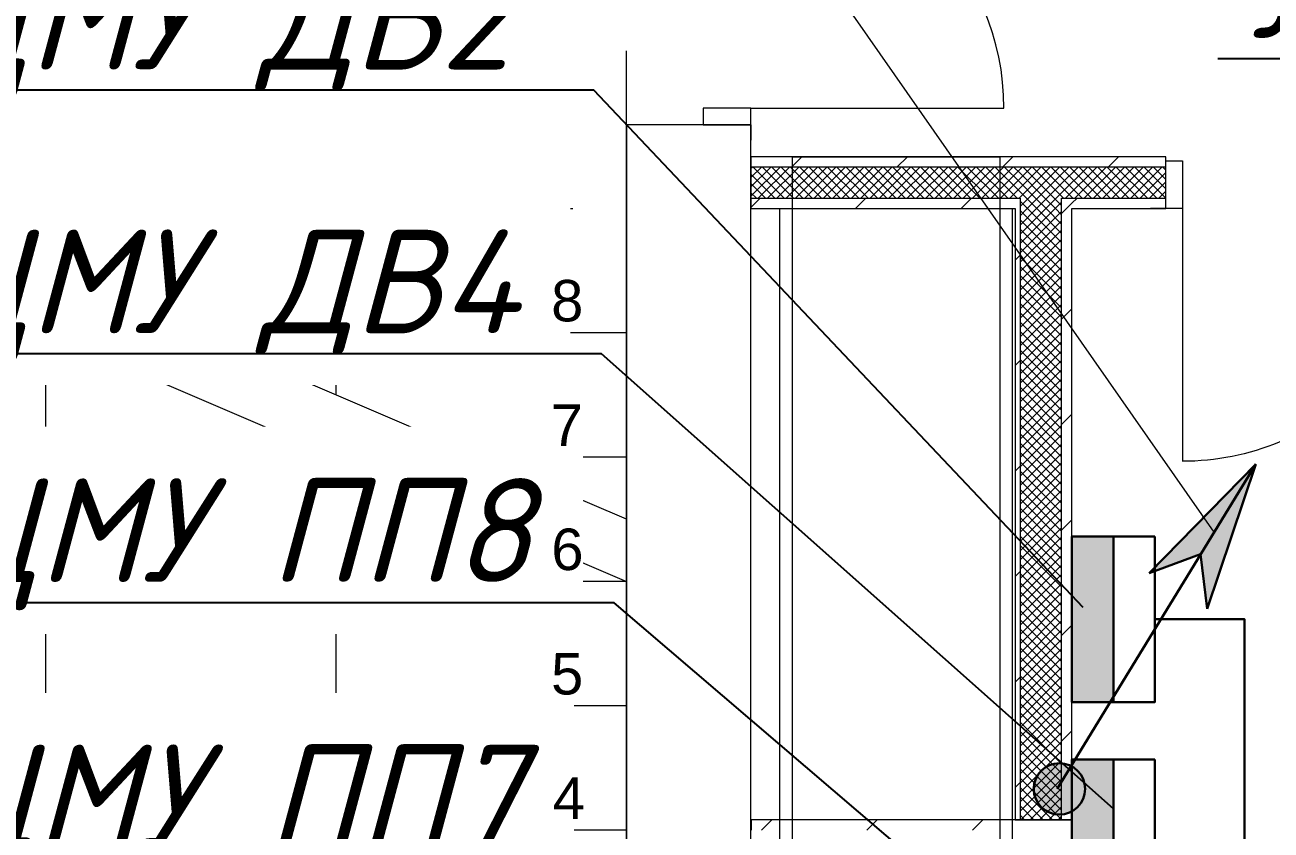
# Model space of a CAD drawing. Header units: millimetres. Extents: x -164867 to 807677, y -316775 to 513985.
# Drawn here: x 495294 to 498299, y 267304 to 269246 of the extents above; entities that cross this region are included whole.
import ezdxf
from ezdxf import colors
from ezdxf.entities.mleader import LeaderData, LeaderLine
from ezdxf.math import Vec2, Vec3

# ---------------------------------------------------------------- set-up
doc = ezdxf.new("R2010")
doc.units = ezdxf.units.MM
doc.linetypes.add('Штриховая', pattern=[564.444447, 282.222223, -282.222223])
doc.linetypes.add('Штрихпунктирная', pattern=[670.277762, 352.777767, -176.388884, 0, -141.111112])
for name, color, linetype, lineweight in [('!ДВ', 200, 'Continuous', 30), ('E_В лотку_аварійні', 1, 'Kabl_in_Lotok', 30), ('E_Позначення', 7, 'Continuous', 15), ('E_Розп. мережі', 5, 'Continuous', 30)]:
    doc.layers.add(name, color=color, linetype=linetype, lineweight=lineweight)
for name, color, linetype in [('!ПС_кабель', 1, 'Continuous'), ('00_lestnicy', 7, 'Continuous'), ('51312000', 7, 'Continuous'), ('АР-3д сходи', 7, 'Continuous'), ('перегородки', 7, 'Continuous')]:
    doc.layers.add(name, color=color, linetype=linetype)
doc.styles.add('ISO', font='isocpeui.ttf')
doc.styles.add('ГОСТ 2.304', font='isocpeui.ttf')
doc.styles.add('СГЕНЕРИР_СТИЛЬ_1', font='arial.ttf')
doc.linetypes.add('Kabl_in_Lotok', pattern='A,10,[130,ltypeshp.shx,S=1,R=0,X=0,Y=0],1,[130,ltypeshp.shx,S=1,R=90,X=0,Y=-1],1,[130,ltypeshp.shx,S=1,R=0,X=0,Y=0],10', length=22)

# ---------------------------------------------------------------- blocks, each defined once
blk = doc.blocks.new('*U68')
at = {"lineweight": -2}
h = blk.add_hatch(color=256, dxfattribs=at)
h.paths.add_polyline_path([(8.77, 16.13), (3.905, 10.615), (6.336, 11.652)])
h.paths.add_polyline_path([(8.77, 16.13), (6.336, 11.652), (6.786, 9.048)])
h = blk.add_hatch(color=256, dxfattribs=at)
edge = h.paths.add_edge_path()
edge.add_arc((0.074, -0.001), 1.276, 0, 360)
for p, q in [((0, 0), (8.77, 16.13)), ((8.77, 16.13), (3.905, 10.615)), ((8.77, 16.13), (6.786, 9.048)), ((3.905, 10.615), (6.336, 11.652)), ((6.336, 11.652), (6.786, 9.048))]:
    blk.add_line(p, q, dxfattribs=at)
blk.add_circle((0.112, -0.001), 1.238, dxfattribs=at)
blk = doc.blocks.new('_None')
blk = doc.blocks.new('+9450')
at = {"layer": '!ДВ', "color": 7, "linetype": 'Continuous', "lineweight": 18}
for p, q in [((3486.3, 5220), (3486.3, 6994.8)), ((3486.3, 6994.8), (3986.3, 6994.8)), ((3986.3, 6994.8), (3986.3, 5220)), ((3456.3, 5250), (3456.3, 6869.8)), ((3456.3, 6869.8), (4016.3, 6869.8)), ((4016.3, 6869.8), (4016.3, 5250))]:
    blk.add_line(p, q, dxfattribs=at)
at = {"layer": '00_lestnicy', "color": 7, "linetype": 'Continuous', "lineweight": 13}
blk.add_line((3086.3, 4250), (3086.3, 7250), dxfattribs=at)
at = {"layer": '51312000', "color": 7, "linetype": 'Continuous', "lineweight": 18}
for p, q in [((3386.5, 7112.2), (3271.5, 7112.2)), ((3271.5, 7112.2), (3271.5, 7072.2)), ((3386.5, 7072.2), (3386.5, 7112.2)), ((3271.5, 7072.2), (3386.5, 7072.2))]:
    blk.add_line(p, q, dxfattribs=at)
at = {"layer": '51312000', "color": 7, "linetype": 'Continuous', "lineweight": 20}
for p, q in [((3386.5, 7112.2), (3996.5, 7112.2)), ((3086.5, 7072.2), (3086.5, 7035.2)), ((3271.5, 7072.2), (3086.5, 7072.2)), ((3086.5, 7072.2), (3086.5, 2120.1)), ((3271.5, 7072.2), (3086.5, 7072.2)), ((3271.5, 7072.2), (3086.5, 7072.2)), ((3086.5, 7072.2), (3086.5, 7035.2)), ((3086.5, 7072.2), (3086.5, 7035.2)), ((3386.5, 7072.2), (3271.5, 7072.2)), ((3386.5, 7072.2), (3271.5, 7072.2)), ((3386.5, 7072.2), (3271.5, 7072.2)), ((3386.5, 7072.2), (3386.5, 7035.2)), ((3386.5, 1820.1), (3386.5, 7072.2)), ((3386.5, 7072.2), (3386.5, 7035.2)), ((3386.5, 7072.2), (3386.5, 7035.2))]:
    blk.add_line(p, q, dxfattribs=at)
blk.add_ellipse((3386.5, 7112.2), major_axis=(431.3, 431.3), ratio=1, start_param=5.497787, end_param=7.068583, dxfattribs=at)
at = {"layer": 'АР-3д сходи', "color": 7, "linetype": 'Штриховая', "lineweight": 20}
for p, q in [((1546.2, 6870.1), (3086.2, 6870.1)), ((1686.2, 6720.1), (1686.2, 6870.1)), ((3086.2, 6870.1), (3086.2, 6120.1)), ((3086.2, 6120.1), (1686.2, 6720.1)), ((3086.2, 6570.1), (2036.2, 6570.1)), ((3086.2, 6270.1), (2736.2, 6270.1))]:
    blk.add_line(p, q, dxfattribs=at)
at = {"layer": 'АР-3д сходи', "color": 7, "linetype": 'Штрихпунктирная', "lineweight": 20}
for p, q in [((2186.2, 6670.1), (2386.2, 6870.1)), ((2386.2, 6870.1), (2586.2, 6670.1)), ((2386.2, 6420.1), (2386.2, 6870.1))]:
    blk.add_line(p, q, dxfattribs=at)
at = {"layer": 'АР-3д сходи', "color": 7, "linetype": 'Continuous', "lineweight": 20}
for p, q in [((1686.2, 6570.1), (3086.2, 5970.1)), ((1686.2, 4470.1), (1686.2, 6570.1)), ((2386.2, 6270.1), (1686.2, 6270.1)), ((2186.2, 6070.1), (2386.2, 6270.1)), ((2386.2, 6270.1), (2586.2, 6070.1)), ((2386.2, 4470.1), (2386.2, 6270.1)), ((3086.2, 5970.1), (1686.2, 5970.1)), ((3086.2, 5970.1), (3086.2, 4470.1)), ((3086.2, 5670.1), (1686.2, 5670.1)), ((3086.2, 5370.1), (1686.2, 5370.1))]:
    blk.add_line(p, q, dxfattribs=at)
at = {"layer": 'перегородки', "color": 7, "linetype": 'Continuous', "lineweight": 20}
for p, q in [((4386.8, 6994.8), (3386.5, 6994.8)), ((3386.5, 6994.8), (3386.5, 6869.8)), ((4386.8, 6994.8), (4349.8, 6994.8)), ((4386.8, 6994.8), (4349.8, 6994.8)), ((4386.8, 6994.8), (4349.8, 6994.8)), ((4386.8, 6984.8), (4386.8, 6994.8)), ((4386.8, 6984.8), (4386.8, 6994.8)), ((4386.8, 6984.8), (4386.8, 6994.8)), ((4386.8, 6969.8), (4386.8, 6984.8)), ((4386.8, 6969.8), (4386.8, 6984.8)), ((4386.8, 6969.8), (4386.8, 6984.8)), ((4386.8, 6894.8), (4386.8, 6969.8)), ((4386.8, 6894.8), (4386.8, 6969.8)), ((4386.8, 6894.8), (4386.8, 6969.8)), ((4386.8, 6869.8), (4386.8, 6894.8)), ((4386.8, 6869.8), (4386.8, 6894.8)), ((4386.8, 6869.8), (4386.8, 6894.8)), ((3386.5, 6869.8), (4023.3, 6869.8)), ((4160.3, 6869.8), (4386.8, 6869.8)), ((4386.8, 6869.8), (4349.8, 6869.8)), ((4386.8, 6869.8), (4349.8, 6869.8)), ((4386.8, 6869.8), (4349.8, 6869.8)), ((4426.8, 6869.8), (4426.8, 6259.8))]:
    blk.add_line(p, q, dxfattribs=at)
at = {"layer": 'перегородки', "color": 7, "linetype": 'Continuous', "lineweight": 18}
for p, q in [((3483.9, 6969.8), (3508.9, 6994.8)), ((3738.5, 6969.8), (3763.5, 6994.8)), ((3993.1, 6969.8), (4018.1, 6994.8)), ((4247.6, 6969.8), (4272.6, 6994.8)), ((4386.8, 6984.8), (4426.8, 6984.8)), ((4386.8, 6869.8), (4386.8, 6984.8)), ((4426.8, 6984.8), (4426.8, 6869.8)), ((3386.5, 6966.9), (3389.4, 6969.8)), ((3386.5, 6944.5), (3411.8, 6969.8)), ((3386.5, 6922), (3434.3, 6969.8)), ((3386.5, 6899.6), (3456.7, 6969.8)), ((4035.3, 6969.8), (3386.5, 6969.8)), ((3444.3, 6894.8), (3386.5, 6952.7)), ((3466.7, 6894.8), (3391.7, 6969.8)), ((3404.2, 6894.8), (3479.2, 6969.8)), ((3489.2, 6894.8), (3414.2, 6969.8)), ((3426.6, 6894.8), (3501.6, 6969.8)), ((3511.6, 6894.8), (3436.6, 6969.8)), ((3449.1, 6894.8), (3524.1, 6969.8)), ((3534.1, 6894.8), (3459.1, 6969.8)), ((3471.5, 6894.8), (3546.5, 6969.8)), ((3556.5, 6894.8), (3481.5, 6969.8)), ((3494, 6894.8), (3569, 6969.8)), ((3579, 6894.8), (3504, 6969.8)), ((3516.4, 6894.8), (3591.4, 6969.8)), ((3601.4, 6894.8), (3526.4, 6969.8)), ((3538.9, 6894.8), (3613.9, 6969.8)), ((3623.9, 6894.8), (3548.9, 6969.8)), ((3561.3, 6894.8), (3636.3, 6969.8)), ((3646.3, 6894.8), (3571.3, 6969.8)), ((3583.8, 6894.8), (3658.8, 6969.8)), ((3668.8, 6894.8), (3593.8, 6969.8)), ((3606.2, 6894.8), (3681.2, 6969.8)), ((3691.2, 6894.8), (3616.2, 6969.8)), ((3628.7, 6894.8), (3703.7, 6969.8)), ((3713.7, 6894.8), (3638.7, 6969.8)), ((3651.1, 6894.8), (3726.1, 6969.8)), ((3736.1, 6894.8), (3661.1, 6969.8)), ((3673.6, 6894.8), (3748.6, 6969.8)), ((3758.6, 6894.8), (3683.6, 6969.8)), ((3696, 6894.8), (3771, 6969.8)), ((3781, 6894.8), (3706, 6969.8)), ((3718.5, 6894.8), (3793.5, 6969.8)), ((3803.5, 6894.8), (3728.5, 6969.8)), ((3740.9, 6894.8), (3815.9, 6969.8)), ((3825.9, 6894.8), (3750.9, 6969.8)), ((3763.4, 6894.8), (3838.4, 6969.8)), ((3848.4, 6894.8), (3773.4, 6969.8)), ((3785.8, 6894.8), (3860.8, 6969.8)), ((3870.8, 6894.8), (3795.8, 6969.8)), ((3808.3, 6894.8), (3883.3, 6969.8)), ((3893.3, 6894.8), (3818.3, 6969.8)), ((3830.7, 6894.8), (3905.7, 6969.8)), ((3915.7, 6894.8), (3840.7, 6969.8)), ((3853.2, 6894.8), (3928.2, 6969.8)), ((3938.2, 6894.8), (3863.2, 6969.8)), ((3875.6, 6894.8), (3950.6, 6969.8)), ((3960.6, 6894.8), (3885.6, 6969.8)), ((3898.1, 6894.8), (3973.1, 6969.8)), ((3983.1, 6894.8), (3908.1, 6969.8)), ((3920.5, 6894.8), (3995.5, 6969.8)), ((4005.5, 6894.8), (3930.5, 6969.8)), ((3943, 6894.8), (4018, 6969.8)), ((4028, 6894.8), (3953, 6969.8)), ((3965.4, 6894.8), (4035.3, 6964.7)), ((4035.3, 6909.9), (3975.5, 6969.8)), ((3987.9, 6894.8), (4035.3, 6942.3)), ((4035.3, 6932.4), (3997.9, 6969.8)), ((4035.3, 6954.8), (4020.4, 6969.8)), ((4035.3, 6964.7), (4040.4, 6969.8)), ((4035.3, 6942.3), (4062.9, 6969.8)), ((4035.3, 6919.8), (4085.3, 6969.8)), ((4035.3, 6897.4), (4107.8, 6969.8)), ((4135.3, 6969.8), (4035.3, 6969.8)), ((4095.4, 6894.8), (4035.3, 6954.8)), ((4117.8, 6894.8), (4042.8, 6969.8)), ((4055.3, 6894.8), (4130.3, 6969.8)), ((4135.3, 6899.7), (4065.3, 6969.8)), ((4077.7, 6894.8), (4135.3, 6952.5)), ((4135.3, 6922.2), (4087.7, 6969.8)), ((4135.3, 6944.6), (4110.2, 6969.8)), ((4135.3, 6967.1), (4132.6, 6969.8)), ((4135.3, 6952.5), (4152.7, 6969.8)), ((4135.3, 6930), (4175.2, 6969.8)), ((4135.3, 6907.6), (4197.6, 6969.8)), ((4386.8, 6969.8), (4135.3, 6969.8)), ((4207.6, 6894.8), (4135.3, 6967.1)), ((4185.2, 6894.8), (4135.3, 6944.6)), ((4145.1, 6894.8), (4220.1, 6969.8)), ((4230.1, 6894.8), (4155.1, 6969.8)), ((4167.5, 6894.8), (4242.5, 6969.8)), ((4252.5, 6894.8), (4177.5, 6969.8)), ((4190, 6894.8), (4265, 6969.8)), ((4275, 6894.8), (4200, 6969.8)), ((4212.4, 6894.8), (4287.4, 6969.8)), ((4297.4, 6894.8), (4222.4, 6969.8)), ((4234.9, 6894.8), (4309.9, 6969.8)), ((4319.9, 6894.8), (4244.9, 6969.8)), ((4257.3, 6894.8), (4332.3, 6969.8)), ((4342.3, 6894.8), (4267.3, 6969.8)), ((4279.8, 6894.8), (4354.8, 6969.8)), ((4364.8, 6894.8), (4289.8, 6969.8)), ((4302.2, 6894.8), (4377.2, 6969.8)), ((4386.8, 6895.2), (4312.2, 6969.8)), ((4324.7, 6894.8), (4386.8, 6957)), ((4386.8, 6917.7), (4334.7, 6969.8)), ((4386.8, 6940.1), (4357.1, 6969.8)), ((4386.8, 6962.6), (4379.6, 6969.8)), ((3421.8, 6894.8), (3386.5, 6930.2)), ((4010.3, 6894.8), (4035.3, 6919.8)), ((4072.9, 6894.8), (4035.3, 6932.4)), ((4100.2, 6894.8), (4135.3, 6930)), ((4162.7, 6894.8), (4135.3, 6922.2)), ((4347.1, 6894.8), (4386.8, 6934.5)), ((4369.6, 6894.8), (4386.8, 6912.1)), ((3399.4, 6894.8), (3386.5, 6907.8)), ((3386.5, 6872.3), (3408.9, 6894.8)), ((3386.5, 6894.8), (4035.3, 6894.8)), ((3638.5, 6869.8), (3663.5, 6894.8)), ((3893.1, 6869.8), (3918.1, 6894.8)), ((4032.8, 6894.8), (4035.3, 6897.4)), ((4050.5, 6894.8), (4035.3, 6909.9)), ((4035.3, 6894.8), (4035.3, 6869.8)), ((4035.3, 6874.9), (4055.3, 6894.8)), ((4035.3, 6894.8), (4035.3, 6869.8)), ((4053, 6869.8), (4035.3, 6887.5)), ((4075.5, 6869.8), (4050.5, 6894.8)), ((4052.7, 6869.8), (4077.7, 6894.8)), ((4097.9, 6869.8), (4072.9, 6894.8)), ((4075.2, 6869.8), (4100.2, 6894.8)), ((4120.4, 6869.8), (4095.4, 6894.8)), ((4097.6, 6869.8), (4122.6, 6894.8)), ((4135.3, 6877.3), (4117.8, 6894.8)), ((4120.1, 6869.8), (4135.3, 6885.1)), ((4122.6, 6894.8), (4135.3, 6907.6)), ((4140.3, 6894.8), (4135.3, 6899.7)), ((4135.3, 6869.8), (4135.3, 6894.8)), ((4135.3, 6894.8), (4386.8, 6894.8)), ((4135.3, 6869.8), (4135.3, 6894.8)), ((4147.6, 6869.8), (4160.3, 6882.5)), ((4160.3, 6882.5), (4172.6, 6894.8)), ((4023.3, 6869.8), (4023.3, 5395)), ((4035.3, 6852.5), (4052.7, 6869.8)), ((4035.3, 6830), (4075.2, 6869.8)), ((4035.3, 6807.6), (4097.6, 6869.8)), ((4035.3, 6785.1), (4120.1, 6869.8)), ((4035.3, 6869.8), (4035.3, 5395)), ((4135.3, 6765), (4035.3, 6865)), ((4035.3, 6762.7), (4135.3, 6862.7)), ((4135.3, 6787.5), (4053, 6869.8)), ((4135.3, 6809.9), (4075.5, 6869.8)), ((4135.3, 6832.4), (4097.9, 6869.8)), ((4135.3, 6854.8), (4120.4, 6869.8)), ((4135.3, 5395), (4135.3, 6869.8)), ((4135.3, 6857.5), (4147.6, 6869.8)), ((4160.3, 5395), (4160.3, 6869.8)), ((4426.8, 6869.8), (4386.8, 6869.8)), ((4135.3, 6742.6), (4035.3, 6842.6)), ((4035.3, 6740.2), (4135.3, 6840.2)), ((4135.3, 6720.1), (4035.3, 6820.1)), ((4035.3, 6717.8), (4135.3, 6817.8)), ((4135.3, 6697.7), (4035.3, 6797.7)), ((4035.3, 6695.3), (4135.3, 6795.3)), ((4135.3, 6675.2), (4035.3, 6775.2)), ((4035.3, 6672.9), (4135.3, 6772.9)), ((4023.3, 6745.5), (4035.3, 6757.5)), ((4135.3, 6652.8), (4035.3, 6752.8)), ((4035.3, 6650.4), (4135.3, 6750.4)), ((4135.3, 6630.3), (4035.3, 6730.3)), ((4035.3, 6628), (4135.3, 6728)), ((4135.3, 6607.9), (4035.3, 6707.9)), ((4035.3, 6605.5), (4135.3, 6705.5)), ((4135.3, 6585.4), (4035.3, 6685.4)), ((4035.3, 6583.1), (4135.3, 6683.1)), ((4135.3, 6563), (4035.3, 6663)), ((4035.3, 6560.6), (4135.3, 6660.6)), ((4135.3, 6540.5), (4035.3, 6640.5)), ((4035.3, 6538.2), (4135.3, 6638.2)), ((4135.3, 6518.1), (4035.3, 6618.1)), ((4035.3, 6515.7), (4135.3, 6615.7)), ((4135.3, 6603), (4160.3, 6628)), ((4135.3, 6495.6), (4035.3, 6595.6)), ((4035.3, 6493.3), (4135.3, 6593.3)), ((4135.3, 6473.2), (4035.3, 6573.2)), ((4035.3, 6470.8), (4135.3, 6570.8)), ((4135.3, 6450.7), (4035.3, 6550.7)), ((4035.3, 6448.4), (4135.3, 6548.4)), ((4135.3, 6428.3), (4035.3, 6528.3)), ((4035.3, 6425.9), (4135.3, 6525.9)), ((4023.3, 6491), (4035.3, 6503)), ((4135.3, 6405.8), (4035.3, 6505.8)), ((4035.3, 6403.5), (4135.3, 6503.5)), ((4135.3, 6383.4), (4035.3, 6483.4)), ((4035.3, 6381), (4135.3, 6481)), ((4135.3, 6360.9), (4035.3, 6460.9)), ((4035.3, 6358.5), (4135.3, 6458.5)), ((4135.3, 6338.5), (4035.3, 6438.5)), ((4035.3, 6336.1), (4135.3, 6436.1)), ((4135.3, 6316), (4035.3, 6416)), ((4035.3, 6313.6), (4135.3, 6413.6)), ((4135.3, 6293.6), (4035.3, 6393.6)), ((4035.3, 6291.2), (4135.3, 6391.2)), ((4135.3, 6271.1), (4035.3, 6371.1)), ((4135.3, 6348.4), (4160.3, 6373.4)), ((4035.3, 6268.7), (4135.3, 6368.7)), ((4135.3, 6248.7), (4035.3, 6348.7)), ((4035.3, 6246.3), (4135.3, 6346.3)), ((4135.3, 6226.2), (4035.3, 6326.2)), ((4035.3, 6223.8), (4135.3, 6323.8)), ((4135.3, 6203.8), (4035.3, 6303.8)), ((4035.3, 6201.4), (4135.3, 6301.4)), ((4135.3, 6181.3), (4035.3, 6281.3)), ((4035.3, 6178.9), (4135.3, 6278.9)), ((4135.3, 6158.9), (4035.3, 6258.9)), ((4035.3, 6156.5), (4135.3, 6256.5)), ((4023.3, 6236.4), (4035.3, 6248.4)), ((4135.3, 6136.4), (4035.3, 6236.4)), ((4035.3, 6134), (4135.3, 6234)), ((4135.3, 6114), (4035.3, 6214)), ((4035.3, 6111.6), (4135.3, 6211.6)), ((4135.3, 6091.5), (4035.3, 6191.5)), ((4035.3, 6089.1), (4135.3, 6189.1)), ((4135.3, 6069.1), (4035.3, 6169.1)), ((4035.3, 6066.7), (4135.3, 6166.7)), ((4135.3, 6046.6), (4035.3, 6146.6)), ((4035.3, 6044.2), (4135.3, 6144.2)), ((4135.3, 6024.2), (4035.3, 6124.2)), ((4035.3, 6021.8), (4135.3, 6121.8)), ((4135.3, 6001.7), (4035.3, 6101.7)), ((4135.3, 6093.9), (4160.3, 6118.9)), ((4035.3, 5999.3), (4135.3, 6099.3)), ((4135.3, 5979.3), (4035.3, 6079.3)), ((4035.3, 5976.9), (4135.3, 6076.9)), ((4135.3, 5956.8), (4035.3, 6056.8)), ((4035.3, 5954.4), (4135.3, 6054.4)), ((4135.3, 5934.4), (4035.3, 6034.4)), ((4035.3, 5932), (4135.3, 6032)), ((4135.3, 5911.9), (4035.3, 6011.9)), ((4035.3, 5909.5), (4135.3, 6009.5)), ((4023.3, 5981.9), (4035.3, 5993.9)), ((4135.3, 5889.5), (4035.3, 5989.5)), ((4035.3, 5887.1), (4135.3, 5987.1)), ((4135.3, 5867), (4035.3, 5967)), ((4035.3, 5864.6), (4135.3, 5964.6)), ((4135.3, 5844.6), (4035.3, 5944.6)), ((4035.3, 5842.2), (4135.3, 5942.2)), ((4135.3, 5822.1), (4035.3, 5922.1)), ((4035.3, 5819.7), (4135.3, 5919.7)), ((4135.3, 5799.7), (4035.3, 5899.7)), ((4035.3, 5797.3), (4135.3, 5897.3)), ((4135.3, 5777.2), (4035.3, 5877.2)), ((4035.3, 5774.8), (4135.3, 5874.8)), ((4135.3, 5839.3), (4160.3, 5864.3)), ((4135.3, 5754.8), (4035.3, 5854.8)), ((4035.3, 5752.4), (4135.3, 5852.4)), ((4135.3, 5732.3), (4035.3, 5832.3)), ((4035.3, 5729.9), (4135.3, 5829.9)), ((4135.3, 5709.9), (4035.3, 5809.9)), ((4035.3, 5707.5), (4135.3, 5807.5)), ((4135.3, 5687.4), (4035.3, 5787.4)), ((4035.3, 5685), (4135.3, 5785)), ((4023.3, 5727.3), (4035.3, 5739.3)), ((4135.3, 5665), (4035.3, 5765)), ((4035.3, 5662.6), (4135.3, 5762.6)), ((4135.3, 5642.5), (4035.3, 5742.5)), ((4035.3, 5640.1), (4135.3, 5740.1)), ((4135.3, 5620.1), (4035.3, 5720.1)), ((4035.3, 5617.7), (4135.3, 5717.7)), ((4135.3, 5597.6), (4035.3, 5697.6)), ((4035.3, 5595.2), (4135.3, 5695.2)), ((4135.3, 5575.2), (4035.3, 5675.2)), ((4035.3, 5572.8), (4135.3, 5672.8)), ((4135.3, 5552.7), (4035.3, 5652.7)), ((4035.3, 5550.3), (4135.3, 5650.3)), ((4135.3, 5530.3), (4035.3, 5630.3)), ((4035.3, 5527.9), (4135.3, 5627.9)), ((4135.3, 5507.8), (4035.3, 5607.8)), ((4035.3, 5505.4), (4135.3, 5605.4)), ((4135.3, 5584.8), (4160.3, 5609.8)), ((4135.3, 5485.4), (4035.3, 5585.4)), ((4035.3, 5483), (4135.3, 5583)), ((4135.3, 5462.9), (4035.3, 5562.9)), ((4035.3, 5460.5), (4135.3, 5560.5)), ((4135.3, 5440.5), (4035.3, 5540.5)), ((4035.3, 5438.1), (4135.3, 5538.1)), ((4135.3, 5418), (4035.3, 5518)), ((4035.3, 5415.6), (4135.3, 5515.6)), ((4023.3, 5472.8), (4035.3, 5484.8)), ((4135.3, 5395.6), (4035.3, 5495.6)), ((4113.4, 5395), (4035.3, 5473.1)), ((4037.2, 5395), (4135.3, 5493.2)), ((4059.6, 5395), (4135.3, 5470.7)), ((4091, 5395), (4035.3, 5450.6)), ((4082.1, 5395), (4135.3, 5448.3)), ((4068.5, 5395), (4035.3, 5428.2)), ((4104.5, 5395), (4135.3, 5425.8)), ((4161.3, 5395), (3386.8, 5395)), ((3386.8, 5395), (3386.8, 5370)), ((3411.5, 5370), (3436.5, 5395)), ((3666, 5370), (3691, 5395)), ((3920.6, 5370), (3945.6, 5395)), ((4023.3, 5395), (4035.3, 5395)), ((4046.1, 5395), (4035.3, 5405.7)), ((4035.3, 5395), (4135.3, 5395)), ((4127, 5395), (4135.3, 5403.4)), ((4135.3, 5395), (4160.3, 5395)), ((4161.3, 3125), (4161.3, 5395))]:
    blk.add_line(p, q, dxfattribs=at)
at = {"layer": 'перегородки', "color": 7, "linetype": 'Continuous', "lineweight": 20, "extrusion": (0, 0, -1)}
blk.add_ellipse((4426.8, 6869.8), major_axis=(-431.3, 431.3), ratio=1, start_param=2.356194, end_param=3.926991, dxfattribs=at)
at = {"layer": 'АР-3д сходи', "color": 7, "style": 'СГЕНЕРИР_СТИЛЬ_1'}
for s, p in [('8', (2904.7, 6597.5)), ('7', (2903.7, 6297.2)), ('6', (2905.1, 5997.5)), ('5', (2904.5, 5697.3)), ('4', (2908.5, 5397.2))]:
    blk.add_text(s, height=100, dxfattribs=at).set_placement(p)

msp = doc.modelspace()

# ---------------------------------------------------------------- block references
at = {"layer": 'E_В лотку_аварійні', "xscale": 50.00000000000003, "yscale": 50.00000000000003, "zscale": 50.00000000000003, "rotation": 357.0874877686715}
msp.add_blockref('*U68', (497783.3, 267403.28), dxfattribs=at)
at = {"layer": 'E_Розп. мережі'}
msp.add_blockref('+9450', (493658.56, 261933.54), dxfattribs=at)

# ---------------------------------------------------------------- next in the draw order: leaders
at = {"layer": 'E_Позначення', "color": 7, "lineweight": 9}
ml = msp.add_multileader_mtext('Standard', dxfattribs=at)
ml.set_content('Л1', color=7, style='ISO')
ml.set_leader_properties()
ml.set_arrow_properties(name='NONE')
ml.build(insert=Vec2(0, 0))
ml.multileader.update_dxf_attribs({"has_text_frame": 1, "text_left_attachment_type": 7, "text_right_attachment_type": 8, "dogleg_length": 100, "arrow_head_size": 200})
ctx = ml.context
ctx.base_point, ctx.char_height, ctx.arrow_head_size, ctx.landing_gap_size, ctx.plane_origin = Vec3(498123, 269214.98), 250, 200, 100, Vec3(454744.87, 264098.88)
ctx.left_attachment, ctx.right_attachment, ctx.text_align_type = 7, 8, 2
notes = []
notes.append((ctx, [(0, (1, 1, 0), (498804.25, 269164.98), (-1, 0), 100, [(0, [(499588.08, 268803.37)], 0, [])])]))
ctx.mtext.insert, ctx.mtext.alignment, ctx.mtext.line_spacing_factor, ctx.mtext.flow_direction = Vec3(498604.25, 269464.98), 3, 0.72, 5
ctx.mtext.has_bg_fill, ctx.mtext.bg_color, ctx.mtext.bg_scale_factor, ctx.mtext.bg_transparency, ctx.mtext.use_window_bg_color = 1, -1027028792, 1.5, 0, 1
ml = msp.add_multileader_mtext('Standard', dxfattribs=at)
ml.set_content('ЩМУ ДВ2', color=7, style='ISO')
ml.set_leader_properties()
ml.set_arrow_properties(name='NONE')
ml.build(insert=Vec2(0, 0))
ml.multileader.update_dxf_attribs({"has_text_frame": 1, "text_left_attachment_type": 7, "text_right_attachment_type": 8, "dogleg_length": 100, "arrow_head_size": 200})
ctx = ml.context
ctx.base_point, ctx.char_height, ctx.arrow_head_size, ctx.landing_gap_size, ctx.plane_origin = Vec3(494855.51, 269088.8), 250, 200, 100, Vec3(453002.9, 263136.16)
ctx.left_attachment, ctx.right_attachment, ctx.text_align_type = 7, 8, 2
notes.append((ctx, [(0, (1, 1, 0), (496665.93, 269088.8), (-1, 0), 100, [(0, [(497846.11, 267840.65)], 0, [])])]))
ctx.mtext.insert, ctx.mtext.alignment, ctx.mtext.line_spacing_factor, ctx.mtext.flow_direction = Vec3(496465.93, 269388.8), 3, 0.72, 5
ctx.mtext.has_bg_fill, ctx.mtext.bg_color, ctx.mtext.bg_scale_factor, ctx.mtext.bg_transparency, ctx.mtext.use_window_bg_color = 1, -1027028792, 1.5, 0, 1
for ctx, leaders in notes:
    for number, flags, end, landing, length, lines in leaders:
        leader = LeaderData()
        leader.index, (leader.has_last_leader_line, leader.has_dogleg_vector, leader.attachment_direction) = number, flags
        leader.last_leader_point, leader.dogleg_vector, leader.dogleg_length = Vec3(end), Vec3(landing), length
        for number, points, colour, breaks in lines:
            line = LeaderLine()
            line.index, line.vertices, line.color, line.breaks = number, Vec3.list(points), colors.encode_raw_color(colour), breaks
            leader.lines.append(line)
        ctx.leaders.append(leader)

# ---------------------------------------------------------------- next in the draw order: leaders
ml = msp.add_multileader_mtext('Standard', dxfattribs=at)
ml.set_content('ЩМУ ДВ4', color=7, style='ISO')
ml.set_leader_properties()
ml.set_arrow_properties(name='NONE')
ml.build(insert=Vec2(0, 0))
ml.multileader.update_dxf_attribs({"has_text_frame": 1, "text_left_attachment_type": 7, "text_right_attachment_type": 8, "dogleg_length": 100, "arrow_head_size": 200})
ctx = ml.context
ctx.base_point, ctx.char_height, ctx.arrow_head_size, ctx.landing_gap_size, ctx.plane_origin = Vec3(494883.48, 268452.4), 250, 200, 100, Vec3(453002.9, 262365.21)
ctx.left_attachment, ctx.right_attachment, ctx.text_align_type = 7, 8, 2
notes = []
notes.append((ctx, [(0, (1, 1, 0), (496684.24, 268452.4), (-1, 0), 100, [(0, [(497918.89, 267354.87)], 0, [])])]))
ctx.mtext.insert, ctx.mtext.alignment, ctx.mtext.line_spacing_factor, ctx.mtext.flow_direction = Vec3(496484.24, 268752.4), 3, 0.72, 5
ctx.mtext.has_bg_fill, ctx.mtext.bg_color, ctx.mtext.bg_scale_factor, ctx.mtext.bg_transparency, ctx.mtext.use_window_bg_color = 1, -1027028792, 1.5, 0, 1
for ctx, leaders in notes:
    for number, flags, end, landing, length, lines in leaders:
        leader = LeaderData()
        leader.index, (leader.has_last_leader_line, leader.has_dogleg_vector, leader.attachment_direction) = number, flags
        leader.last_leader_point, leader.dogleg_vector, leader.dogleg_length = Vec3(end), Vec3(landing), length
        for number, points, colour, breaks in lines:
            line = LeaderLine()
            line.index, line.vertices, line.color, line.breaks = number, Vec3.list(points), colors.encode_raw_color(colour), breaks
            leader.lines.append(line)
        ctx.leaders.append(leader)

# ---------------------------------------------------------------- next in the draw order: leaders
ml = msp.add_multileader_mtext('Standard', dxfattribs=at)
ml.set_content('ЩМУ ПП8', color=7, style='ISO')
ml.set_leader_properties()
ml.set_arrow_properties(name='NONE')
ml.build(insert=Vec2(0, 0))
ml.multileader.update_dxf_attribs({"has_text_frame": 1, "text_left_attachment_type": 7, "text_right_attachment_type": 8, "dogleg_length": 100, "arrow_head_size": 200})
ctx = ml.context
ctx.base_point, ctx.char_height, ctx.arrow_head_size, ctx.landing_gap_size, ctx.plane_origin = Vec3(494906.3, 267852.06), 250, 200, 100, Vec3(448448.89, 260903.38)
ctx.left_attachment, ctx.right_attachment, ctx.text_align_type = 7, 8, 2
notes = []
notes.append((ctx, [(0, (1, 1, 0), (496715.01, 267852.06), (-1, 0), 100, [(0, [(497918.89, 266822.68)], 0, [])])]))
ctx.mtext.insert, ctx.mtext.alignment, ctx.mtext.line_spacing_factor, ctx.mtext.flow_direction = Vec3(496515.01, 268152.06), 3, 0.72, 5
ctx.mtext.has_bg_fill, ctx.mtext.bg_color, ctx.mtext.bg_scale_factor, ctx.mtext.bg_transparency, ctx.mtext.use_window_bg_color = 1, -1027028792, 1.5, 0, 1
for ctx, leaders in notes:
    for number, flags, end, landing, length, lines in leaders:
        leader = LeaderData()
        leader.index, (leader.has_last_leader_line, leader.has_dogleg_vector, leader.attachment_direction) = number, flags
        leader.last_leader_point, leader.dogleg_vector, leader.dogleg_length = Vec3(end), Vec3(landing), length
        for number, points, colour, breaks in lines:
            line = LeaderLine()
            line.index, line.vertices, line.color, line.breaks = number, Vec3.list(points), colors.encode_raw_color(colour), breaks
            leader.lines.append(line)
        ctx.leaders.append(leader)

# ---------------------------------------------------------------- next in the draw order: linework, layer by layer
at = {"layer": 'E_В лотку_аварійні', "ltscale": 100}
msp.add_lwpolyline([(496920.01, 262090.02), (498235.06, 262090.02), (498235.06, 267812.32), (498018.89, 267812.32)], dxfattribs=at)

# ---------------------------------------------------------------- next in the draw order: leaders
at = {"layer": 'E_Позначення'}
ml = msp.add_multileader_mtext('Standard', dxfattribs=at)
ml.set_content('ПП6-с\\PПП8-с\\PПП9-с\\Pна покрівлю', color=256, style='ГОСТ 2.304')
ml.set_leader_properties(color=256, linetype='ByLayer', lineweight=-1)
ml.set_arrow_properties(name='NONE')
ml.build(insert=Vec2(0, 0))
ml.multileader.update_dxf_attribs({"has_dogleg": 0, "text_left_attachment_type": 6, "text_right_attachment_type": 6, "dogleg_length": 0, "arrow_head_size": 1})
ctx = ml.context
ctx.base_point, ctx.char_height, ctx.arrow_head_size, ctx.landing_gap_size, ctx.plane_origin = Vec3(493968.86, 271012.5), 250, 1, 100, Vec3(508511.74, 267291.42)
ctx.left_attachment, ctx.right_attachment, ctx.text_align_type = 6, 6, 2
notes = []
notes.append((ctx, [(1, (1, 1, 0), (496077.01, 271012.5), (-1, 0), 0, [(0, [(498161.98, 268022.51)], 0, [])])]))
ctx.mtext.insert, ctx.mtext.alignment, ctx.mtext.flow_direction = Vec3(495977.01, 271337.5), 3, 5
ctx.mtext.has_bg_fill, ctx.mtext.bg_color, ctx.mtext.bg_scale_factor, ctx.mtext.bg_transparency, ctx.mtext.use_window_bg_color = 1, -1027028792, 1.5, 0, 1
for ctx, leaders in notes:
    for number, flags, end, landing, length, lines in leaders:
        leader = LeaderData()
        leader.index, (leader.has_last_leader_line, leader.has_dogleg_vector, leader.attachment_direction) = number, flags
        leader.last_leader_point, leader.dogleg_vector, leader.dogleg_length = Vec3(end), Vec3(landing), length
        for number, points, colour, breaks in lines:
            line = LeaderLine()
            line.index, line.vertices, line.color, line.breaks = number, Vec3.list(points), colors.encode_raw_color(colour), breaks
            leader.lines.append(line)
        ctx.leaders.append(leader)

# ---------------------------------------------------------------- next in the draw order: leaders
at = {"layer": 'E_Позначення', "color": 7, "lineweight": 9}
ml = msp.add_multileader_mtext('Standard', dxfattribs=at)
ml.set_content('ЩМУ ПП7', color=7, style='ISO')
ml.set_leader_properties()
ml.set_arrow_properties(name='NONE')
ml.build(insert=Vec2(0, 0))
ml.multileader.update_dxf_attribs({"has_text_frame": 1, "text_left_attachment_type": 7, "text_right_attachment_type": 8, "dogleg_length": 100, "arrow_head_size": 200})
ctx = ml.context
ctx.base_point, ctx.char_height, ctx.arrow_head_size, ctx.landing_gap_size, ctx.plane_origin = Vec3(494873.27, 267209.56), 250, 200, 100, Vec3(453499.39, 260624.19)
ctx.left_attachment, ctx.right_attachment, ctx.text_align_type = 7, 8, 2
notes = []
notes.append((ctx, [(0, (1, 1, 0), (496693.15, 267209.56), (-1, 0), 100, [(0, [(497918.89, 266327.07)], 0, [])])]))
ctx.mtext.insert, ctx.mtext.alignment, ctx.mtext.line_spacing_factor, ctx.mtext.flow_direction = Vec3(496493.15, 267509.56), 3, 0.72, 5
ctx.mtext.has_bg_fill, ctx.mtext.bg_color, ctx.mtext.bg_scale_factor, ctx.mtext.bg_transparency, ctx.mtext.use_window_bg_color = 1, -1027028792, 1.5, 0, 1
for ctx, leaders in notes:
    for number, flags, end, landing, length, lines in leaders:
        leader = LeaderData()
        leader.index, (leader.has_last_leader_line, leader.has_dogleg_vector, leader.attachment_direction) = number, flags
        leader.last_leader_point, leader.dogleg_vector, leader.dogleg_length = Vec3(end), Vec3(landing), length
        for number, points, colour, breaks in lines:
            line = LeaderLine()
            line.index, line.vertices, line.color, line.breaks = number, Vec3.list(points), colors.encode_raw_color(colour), breaks
            leader.lines.append(line)
        ctx.leaders.append(leader)

# ---------------------------------------------------------------- next in the draw order: hatches: boundary and pattern name
at = {"layer": '!ПС_кабель', "ltscale": 0.001}
h = msp.add_hatch(color=1, dxfattribs=at)
h.dxf.hatch_style = 1
h.paths.add_polyline_path([(497918.89, 267612.32), (497818.89, 267612.32), (497818.89, 268012.32), (497918.89, 268012.32)])
h = msp.add_hatch(color=1, dxfattribs=at)
h.dxf.hatch_style = 1
h.paths.add_polyline_path([(497918.89, 267073.94), (497818.89, 267073.94), (497818.89, 267473.94), (497918.89, 267473.94)])

# ---------------------------------------------------------------- next in the draw order: linework, layer by layer
at = {"layer": '!ПС_кабель', "color": 1, "lineweight": 30, "ltscale": 0.001}
for p, q in [((497918.89, 267612.32), (497918.89, 268012.32)), ((497918.89, 267073.94), (497918.89, 267473.94))]:
    msp.add_line(p, q, dxfattribs=at)
for points in [[(498018.89, 268012.32), (498018.89, 267612.32), (497818.89, 267612.32), (497818.89, 268012.32)], [(498018.89, 267473.94), (498018.89, 267073.94), (497818.89, 267073.94), (497818.89, 267473.94)]]:
    msp.add_lwpolyline(points, close=True, dxfattribs=at)

doc.saveas('drawing.dxf')
